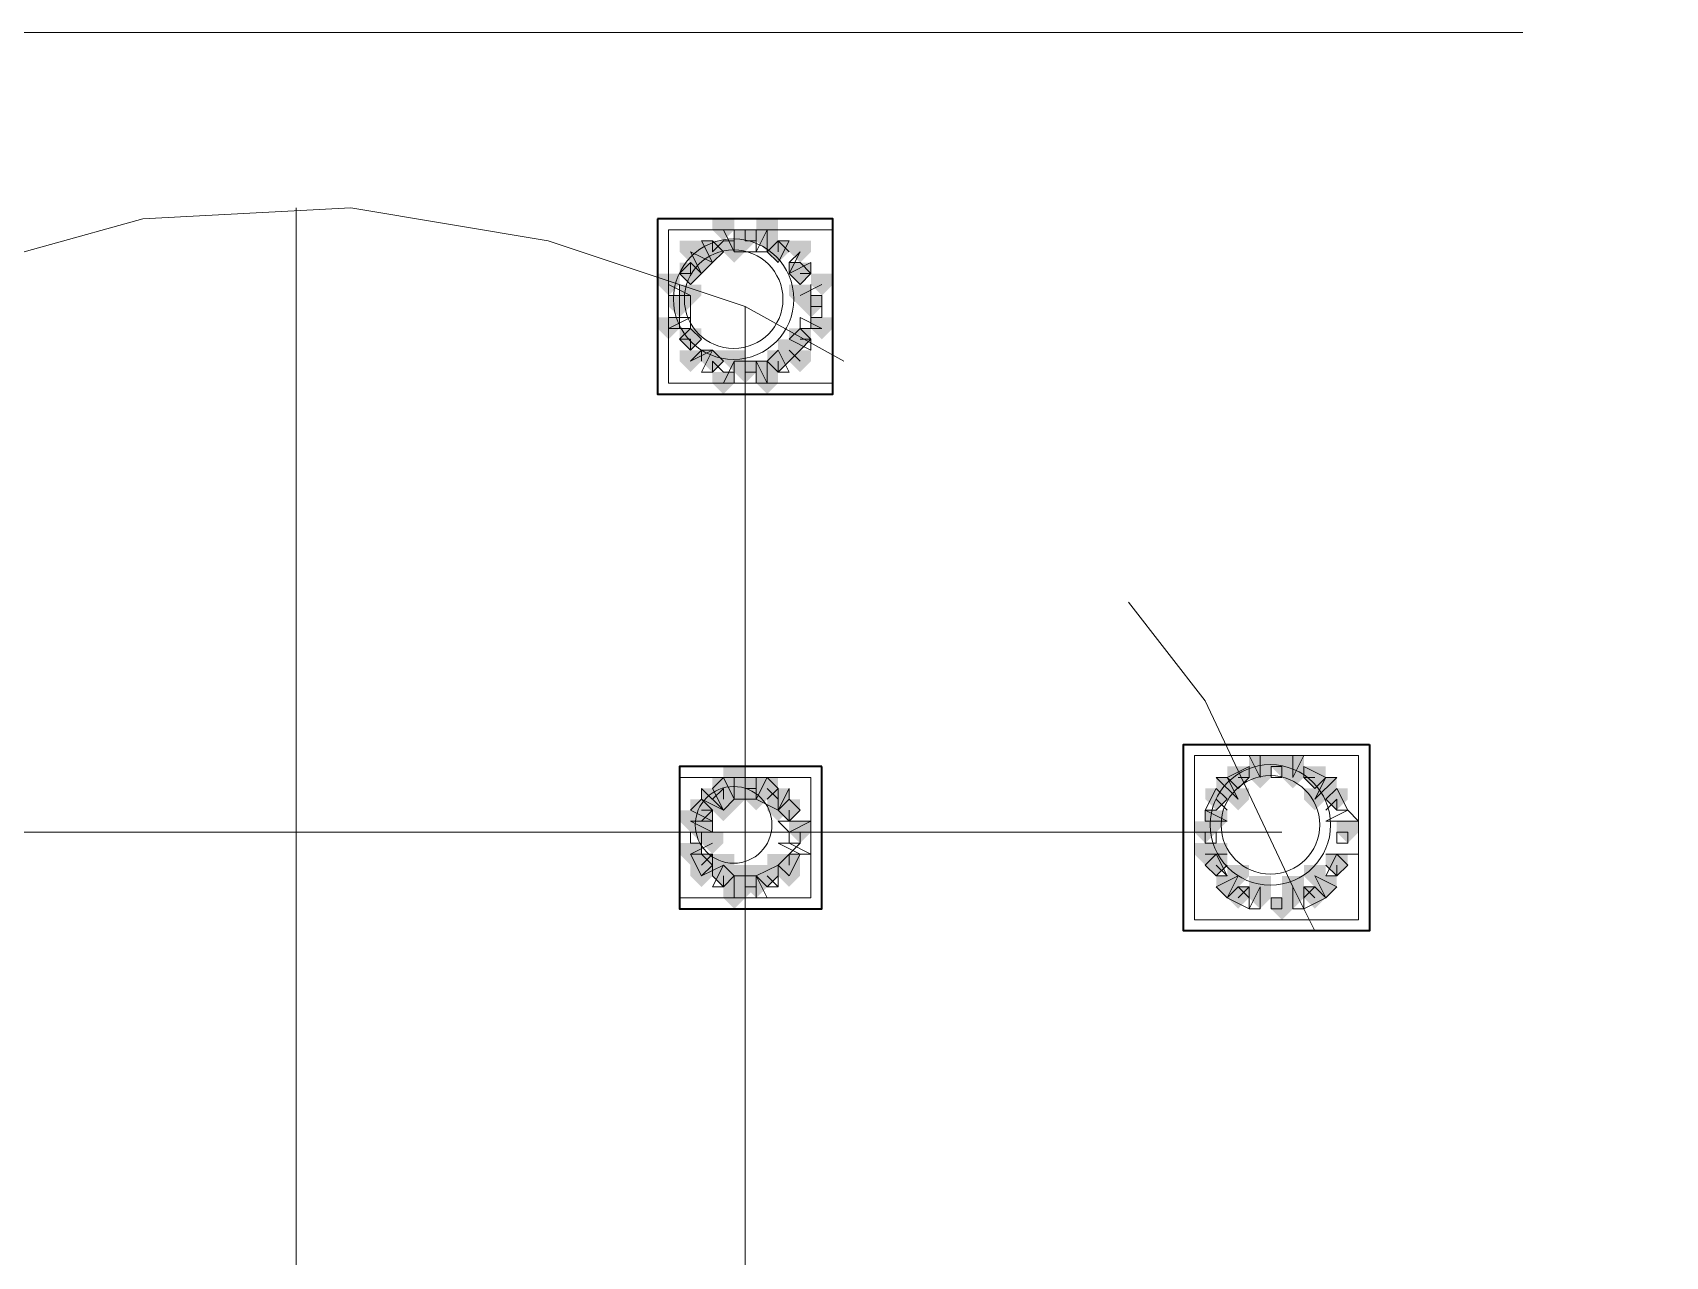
# Model space of a CAD drawing. Header units: millimetres. Extents: x 2315 to 4619, y 1334 to 1897.
# Drawn here: x 3778.55 to 3787.65, y 1554.85 to 1561.67 of the extents above; entities that cross this region are included whole.
import ezdxf

# ---------------------------------------------------------------- set-up
doc = ezdxf.new("R2010")
doc.units = ezdxf.units.MM
doc.linetypes.add('PDF_IMPORT', pattern=[1, 0.8, -0.2])
for name, color, linetype, true_color in [('PDF_10', 7, 'Continuous', 0x00b85c), ('PDF_AXIS', 7, 'Continuous', 0x00b85c), ('PDF_柱构件', 7, 'Continuous', 0x00b85c), ('PDF_转运站初步方案', 7, 'Continuous', 0x00b85c)]:
    doc.layers.add(name, color=color, linetype=linetype, true_color=true_color)
doc.layers.add('PDF_中心线层', color=1, linetype='Continuous')
doc.layers.add('PDF_粗实线层', color=7, linetype='Continuous')

msp = doc.modelspace()

# ---------------------------------------------------------------- hatches: boundary and pattern name
at = {"layer": 'PDF_10', "transparency": 33554559}
for points in [[(3782.5192, 1560.5703), (3782.4581, 1560.5703), (3782.4581, 1560.5093), (3782.5192, 1560.4482), (3782.5803, 1560.5093), (3782.5803, 1560.5703)], [(3782.5192, 1560.5703), (3782.4581, 1560.5703), (3782.4581, 1560.5093), (3782.5192, 1560.4482), (3782.5803, 1560.5093), (3782.5803, 1560.5703)], [(3782.3359, 1560.5093), (3782.2749, 1560.5093), (3782.2749, 1560.4482), (3782.3359, 1560.3871), (3782.397, 1560.4482), (3782.397, 1560.5093)], [(3782.3359, 1560.5093), (3782.2749, 1560.5093), (3782.2749, 1560.4482), (3782.3359, 1560.3871), (3782.397, 1560.4482), (3782.397, 1560.5093)], [(3782.7024, 1560.5093), (3782.6414, 1560.5093), (3782.6414, 1560.4482), (3782.7024, 1560.3871), (3782.7635, 1560.4482), (3782.7635, 1560.5093)], [(3782.7024, 1560.5093), (3782.6414, 1560.5093), (3782.6414, 1560.4482), (3782.7024, 1560.3871), (3782.7635, 1560.4482), (3782.7635, 1560.5093)], [(3782.2138, 1560.3871), (3782.1527, 1560.3871), (3782.1527, 1560.326), (3782.2138, 1560.2649), (3782.2749, 1560.326), (3782.2749, 1560.3871)], [(3782.2138, 1560.3871), (3782.1527, 1560.3871), (3782.1527, 1560.326), (3782.2138, 1560.2649), (3782.2749, 1560.326), (3782.2749, 1560.3871)], [(3782.8246, 1560.3871), (3782.7635, 1560.3871), (3782.7635, 1560.326), (3782.8246, 1560.2649), (3782.8857, 1560.326), (3782.8857, 1560.3871)], [(3782.8246, 1560.3871), (3782.7635, 1560.3871), (3782.7635, 1560.326), (3782.8246, 1560.2649), (3782.8857, 1560.326), (3782.8857, 1560.3871)], [(3782.1527, 1560.2039), (3782.0916, 1560.2039), (3782.0916, 1560.1428), (3782.1527, 1560.0817), (3782.2138, 1560.1428), (3782.2138, 1560.2039)], [(3782.1527, 1560.2039), (3782.0916, 1560.2039), (3782.0916, 1560.1428), (3782.1527, 1560.0817), (3782.2138, 1560.1428), (3782.2138, 1560.2039)], [(3782.1527, 1560.2039), (3782.0916, 1560.2039), (3782.0916, 1560.1428), (3782.1527, 1560.0817), (3782.2138, 1560.1428), (3782.2138, 1560.2039)], [(3782.8857, 1560.2039), (3782.8246, 1560.2039), (3782.8246, 1560.1428), (3782.8857, 1560.0817), (3782.9468, 1560.1428), (3782.9468, 1560.2039)], [(3782.8857, 1560.2039), (3782.8246, 1560.2039), (3782.8246, 1560.1428), (3782.8857, 1560.0817), (3782.9468, 1560.1428), (3782.9468, 1560.2039)], [(3782.2138, 1560.0206), (3782.1527, 1560.0206), (3782.1527, 1559.9595), (3782.2138, 1559.8985), (3782.2749, 1559.9595), (3782.2749, 1560.0206)], [(3782.2138, 1560.0206), (3782.1527, 1560.0206), (3782.1527, 1559.9595), (3782.2138, 1559.8985), (3782.2749, 1559.9595), (3782.2749, 1560.0206)], [(3782.8246, 1560.0206), (3782.7635, 1560.0206), (3782.7635, 1559.9595), (3782.8246, 1559.8985), (3782.8857, 1559.9595), (3782.8857, 1560.0206)], [(3782.8246, 1560.0206), (3782.7635, 1560.0206), (3782.7635, 1559.9595), (3782.8246, 1559.8985), (3782.8857, 1559.9595), (3782.8857, 1560.0206)], [(3782.3359, 1559.8985), (3782.2749, 1559.8985), (3782.2749, 1559.8374), (3782.3359, 1559.7763), (3782.397, 1559.8374), (3782.397, 1559.8985)], [(3782.3359, 1559.8985), (3782.2749, 1559.8985), (3782.2749, 1559.8374), (3782.3359, 1559.7763), (3782.397, 1559.8374), (3782.397, 1559.8985)], [(3782.5192, 1559.8374), (3782.4581, 1559.8374), (3782.4581, 1559.7763), (3782.5192, 1559.7152), (3782.5803, 1559.7763), (3782.5803, 1559.8374)], [(3782.5192, 1559.8374), (3782.4581, 1559.8374), (3782.4581, 1559.7763), (3782.5192, 1559.7152), (3782.5803, 1559.7763), (3782.5803, 1559.8374)], [(3782.7024, 1559.8985), (3782.6414, 1559.8985), (3782.6414, 1559.8374), (3782.7024, 1559.7763), (3782.7635, 1559.8374), (3782.7635, 1559.8985)], [(3782.7024, 1559.8985), (3782.6414, 1559.8985), (3782.6414, 1559.8374), (3782.7024, 1559.7763), (3782.7635, 1559.8374), (3782.7635, 1559.8985)], [(3785.5122, 1557.6385), (3785.4511, 1557.6385), (3785.4511, 1557.5774), (3785.5122, 1557.5163), (3785.5732, 1557.5774), (3785.5732, 1557.6385)], [(3785.5122, 1557.6385), (3785.4511, 1557.6385), (3785.4511, 1557.5774), (3785.5122, 1557.5163), (3785.5732, 1557.5774), (3785.5732, 1557.6385)], [(3785.2678, 1557.5774), (3785.2068, 1557.5774), (3785.2068, 1557.5163), (3785.2678, 1557.4552), (3785.3289, 1557.5163), (3785.3289, 1557.5774)], [(3785.2678, 1557.5774), (3785.2068, 1557.5774), (3785.2068, 1557.5163), (3785.2678, 1557.4552), (3785.3289, 1557.5163), (3785.3289, 1557.5774)], [(3785.6954, 1557.5774), (3785.6343, 1557.5774), (3785.6343, 1557.5163), (3785.6954, 1557.4552), (3785.7565, 1557.5163), (3785.7565, 1557.5774)], [(3785.6954, 1557.5774), (3785.6343, 1557.5774), (3785.6343, 1557.5163), (3785.6954, 1557.4552), (3785.7565, 1557.5163), (3785.7565, 1557.5774)], [(3782.397, 1557.5163), (3782.3359, 1557.5163), (3782.3359, 1557.4552), (3782.397, 1557.3941), (3782.4581, 1557.4552), (3782.4581, 1557.5163)], [(3782.397, 1557.5163), (3782.3359, 1557.5163), (3782.3359, 1557.4552), (3782.397, 1557.3941), (3782.4581, 1557.4552), (3782.4581, 1557.5163)], [(3782.5192, 1557.5163), (3782.4581, 1557.5163), (3782.4581, 1557.4552), (3782.5192, 1557.3941), (3782.5803, 1557.4552), (3782.5803, 1557.5163)], [(3782.5192, 1557.5163), (3782.4581, 1557.5163), (3782.4581, 1557.4552), (3782.5192, 1557.3941), (3782.5803, 1557.4552), (3782.5803, 1557.5163)], [(3782.6414, 1557.5163), (3782.5803, 1557.5163), (3782.5803, 1557.4552), (3782.6414, 1557.3941), (3782.7024, 1557.4552), (3782.7024, 1557.5163)], [(3782.6414, 1557.5163), (3782.5803, 1557.5163), (3782.5803, 1557.4552), (3782.6414, 1557.3941), (3782.7024, 1557.4552), (3782.7024, 1557.5163)], [(3785.1457, 1557.4552), (3785.0846, 1557.4552), (3785.0846, 1557.3941), (3785.1457, 1557.333), (3785.2068, 1557.3941), (3785.2068, 1557.4552)], [(3785.1457, 1557.4552), (3785.0846, 1557.4552), (3785.0846, 1557.3941), (3785.1457, 1557.333), (3785.2068, 1557.3941), (3785.2068, 1557.4552)], [(3785.8176, 1557.4552), (3785.7565, 1557.4552), (3785.7565, 1557.3941), (3785.8176, 1557.333), (3785.8787, 1557.3941), (3785.8787, 1557.4552)], [(3785.8176, 1557.4552), (3785.7565, 1557.4552), (3785.7565, 1557.3941), (3785.8176, 1557.333), (3785.8787, 1557.3941), (3785.8787, 1557.4552)], [(3782.2749, 1557.3941), (3782.2138, 1557.3941), (3782.2138, 1557.333), (3782.2749, 1557.272), (3782.3359, 1557.333), (3782.3359, 1557.3941)], [(3782.2749, 1557.3941), (3782.2138, 1557.3941), (3782.2138, 1557.333), (3782.2749, 1557.272), (3782.3359, 1557.333), (3782.3359, 1557.3941)], [(3782.7635, 1557.3941), (3782.7024, 1557.3941), (3782.7024, 1557.333), (3782.7635, 1557.272), (3782.8246, 1557.333), (3782.8246, 1557.3941)], [(3782.7635, 1557.3941), (3782.7024, 1557.3941), (3782.7024, 1557.333), (3782.7635, 1557.272), (3782.8246, 1557.333), (3782.8246, 1557.3941)], [(3782.7635, 1557.3941), (3782.7024, 1557.3941), (3782.7024, 1557.333), (3782.7635, 1557.272), (3782.8246, 1557.333), (3782.8246, 1557.3941)], [(3782.2749, 1557.272), (3782.2138, 1557.272), (3782.2138, 1557.2109), (3782.2749, 1557.1498), (3782.3359, 1557.2109), (3782.3359, 1557.272)], [(3782.2749, 1557.272), (3782.2138, 1557.272), (3782.2138, 1557.2109), (3782.2749, 1557.1498), (3782.3359, 1557.2109), (3782.3359, 1557.272)], [(3782.8246, 1557.272), (3782.7635, 1557.272), (3782.7635, 1557.2109), (3782.8246, 1557.1498), (3782.8857, 1557.2109), (3782.8857, 1557.272)], [(3782.8246, 1557.272), (3782.7635, 1557.272), (3782.7635, 1557.2109), (3782.8246, 1557.1498), (3782.8857, 1557.2109), (3782.8857, 1557.272)], [(3785.0846, 1557.272), (3785.0235, 1557.272), (3785.0235, 1557.2109), (3785.0846, 1557.1498), (3785.1457, 1557.2109), (3785.1457, 1557.272)], [(3785.0846, 1557.272), (3785.0235, 1557.272), (3785.0235, 1557.2109), (3785.0846, 1557.1498), (3785.1457, 1557.2109), (3785.1457, 1557.272)], [(3785.8787, 1557.272), (3785.8176, 1557.272), (3785.8176, 1557.2109), (3785.8787, 1557.1498), (3785.9397, 1557.2109), (3785.9397, 1557.272)], [(3785.8787, 1557.272), (3785.8176, 1557.272), (3785.8176, 1557.2109), (3785.8787, 1557.1498), (3785.9397, 1557.2109), (3785.9397, 1557.272)], [(3782.2749, 1557.0887), (3782.2138, 1557.0887), (3782.2138, 1557.0276), (3782.2749, 1556.9666), (3782.3359, 1557.0276), (3782.3359, 1557.0887)], [(3782.2749, 1557.0887), (3782.2138, 1557.0887), (3782.2138, 1557.0276), (3782.2749, 1556.9666), (3782.3359, 1557.0276), (3782.3359, 1557.0887)], [(3782.7635, 1557.0887), (3782.7024, 1557.0887), (3782.7024, 1557.0276), (3782.7635, 1556.9666), (3782.8246, 1557.0276), (3782.8246, 1557.0887)], [(3782.7635, 1557.0887), (3782.7024, 1557.0887), (3782.7024, 1557.0276), (3782.7635, 1556.9666), (3782.8246, 1557.0276), (3782.8246, 1557.0887)], [(3785.1457, 1557.0887), (3785.0846, 1557.0887), (3785.0846, 1557.0276), (3785.1457, 1556.9666), (3785.2068, 1557.0276), (3785.2068, 1557.0887)], [(3785.1457, 1557.0887), (3785.0846, 1557.0887), (3785.0846, 1557.0276), (3785.1457, 1556.9666), (3785.2068, 1557.0276), (3785.2068, 1557.0887)], [(3785.8176, 1557.0887), (3785.7565, 1557.0887), (3785.7565, 1557.0276), (3785.8176, 1556.9666), (3785.8787, 1557.0276), (3785.8787, 1557.0887)], [(3785.8176, 1557.0887), (3785.7565, 1557.0887), (3785.7565, 1557.0276), (3785.8176, 1556.9666), (3785.8787, 1557.0276), (3785.8787, 1557.0887)], [(3782.397, 1557.0276), (3782.3359, 1557.0276), (3782.3359, 1556.9666), (3782.397, 1556.9055), (3782.4581, 1556.9666), (3782.4581, 1557.0276)], [(3782.397, 1557.0276), (3782.3359, 1557.0276), (3782.3359, 1556.9666), (3782.397, 1556.9055), (3782.4581, 1556.9666), (3782.4581, 1557.0276)], [(3782.6414, 1557.0276), (3782.5803, 1557.0276), (3782.5803, 1556.9666), (3782.6414, 1556.9055), (3782.7024, 1556.9666), (3782.7024, 1557.0276)], [(3782.6414, 1557.0276), (3782.5803, 1557.0276), (3782.5803, 1556.9666), (3782.6414, 1556.9055), (3782.7024, 1556.9666), (3782.7024, 1557.0276)], [(3782.5192, 1556.9666), (3782.4581, 1556.9666), (3782.4581, 1556.9055), (3782.5192, 1556.8444), (3782.5803, 1556.9055), (3782.5803, 1556.9666)], [(3782.5192, 1556.9666), (3782.4581, 1556.9666), (3782.4581, 1556.9055), (3782.5192, 1556.8444), (3782.5803, 1556.9055), (3782.5803, 1556.9666)], [(3785.2678, 1556.9055), (3785.2068, 1556.9055), (3785.2068, 1556.8444), (3785.2678, 1556.7833), (3785.3289, 1556.8444), (3785.3289, 1556.9055)], [(3785.2678, 1556.9055), (3785.2068, 1556.9055), (3785.2068, 1556.8444), (3785.2678, 1556.7833), (3785.3289, 1556.8444), (3785.3289, 1556.9055)], [(3785.6954, 1556.9055), (3785.6343, 1556.9055), (3785.6343, 1556.8444), (3785.6954, 1556.7833), (3785.7565, 1556.8444), (3785.7565, 1556.9055)], [(3785.6954, 1556.9055), (3785.6343, 1556.9055), (3785.6343, 1556.8444), (3785.6954, 1556.7833), (3785.7565, 1556.8444), (3785.7565, 1556.9055)], [(3785.5122, 1556.8444), (3785.4511, 1556.8444), (3785.4511, 1556.7833), (3785.5122, 1556.7222), (3785.5732, 1556.7833), (3785.5732, 1556.8444)], [(3785.5122, 1556.8444), (3785.4511, 1556.8444), (3785.4511, 1556.7833), (3785.5122, 1556.7222), (3785.5732, 1556.7833), (3785.5732, 1556.8444)]]:
    msp.add_hatch(color=6, dxfattribs=at).paths.add_polyline_path(points)
at = {"layer": 'PDF_柱构件', "transparency": 33554559}
for points in [[(3782.397, 1560.6314), (3782.3359, 1560.6314), (3782.3359, 1560.5703), (3782.397, 1560.5093), (3782.4581, 1560.5703), (3782.4581, 1560.6314)], [(3782.6414, 1560.6314), (3782.5803, 1560.6314), (3782.5803, 1560.5703), (3782.6414, 1560.5093), (3782.7024, 1560.5703), (3782.7024, 1560.6314)], [(3782.6414, 1560.5703), (3782.5803, 1560.5703), (3782.5803, 1560.5093), (3782.6414, 1560.4482), (3782.7024, 1560.5093), (3782.7024, 1560.5703)], [(3782.2138, 1560.5093), (3782.1527, 1560.5093), (3782.1527, 1560.4482), (3782.2138, 1560.3871), (3782.2749, 1560.4482), (3782.2749, 1560.5093)], [(3782.2749, 1560.4482), (3782.2138, 1560.4482), (3782.2138, 1560.3871), (3782.2749, 1560.326), (3782.3359, 1560.3871), (3782.3359, 1560.4482)], [(3782.4581, 1560.5093), (3782.397, 1560.5093), (3782.397, 1560.4482), (3782.4581, 1560.3871), (3782.5192, 1560.4482), (3782.5192, 1560.5093)], [(3782.8246, 1560.5093), (3782.7635, 1560.5093), (3782.7635, 1560.4482), (3782.8246, 1560.3871), (3782.8857, 1560.4482), (3782.8857, 1560.5093)], [(3782.0916, 1560.326), (3782.0305, 1560.326), (3782.0305, 1560.2649), (3782.0916, 1560.2039), (3782.1527, 1560.2649), (3782.1527, 1560.326)], [(3782.2138, 1560.2649), (3782.1527, 1560.2649), (3782.1527, 1560.2039), (3782.2138, 1560.1428), (3782.2749, 1560.2039), (3782.2749, 1560.2649)], [(3782.8246, 1560.2649), (3782.7635, 1560.2649), (3782.7635, 1560.2039), (3782.8246, 1560.1428), (3782.8857, 1560.2039), (3782.8857, 1560.2649)], [(3782.9468, 1560.326), (3782.8857, 1560.326), (3782.8857, 1560.2649), (3782.9468, 1560.2039), (3783.0078, 1560.2649), (3783.0078, 1560.326)], [(3782.0916, 1560.0817), (3782.0305, 1560.0817), (3782.0305, 1560.0206), (3782.0916, 1559.9595), (3782.1527, 1560.0206), (3782.1527, 1560.0817)], [(3782.9468, 1560.0817), (3782.8857, 1560.0817), (3782.8857, 1560.0206), (3782.9468, 1559.9595), (3783.0078, 1560.0206), (3783.0078, 1560.0817)], [(3782.7635, 1559.9595), (3782.7024, 1559.9595), (3782.7024, 1559.8985), (3782.7635, 1559.8374), (3782.8246, 1559.8985), (3782.8246, 1559.9595)], [(3782.2138, 1559.8985), (3782.1527, 1559.8985), (3782.1527, 1559.8374), (3782.2138, 1559.7763), (3782.2749, 1559.8374), (3782.2749, 1559.8985)], [(3782.4581, 1559.8985), (3782.397, 1559.8985), (3782.397, 1559.8374), (3782.4581, 1559.7763), (3782.5192, 1559.8374), (3782.5192, 1559.8985)], [(3782.6414, 1559.8374), (3782.5803, 1559.8374), (3782.5803, 1559.7763), (3782.6414, 1559.7152), (3782.7024, 1559.7763), (3782.7024, 1559.8374)], [(3782.8246, 1559.8985), (3782.7635, 1559.8985), (3782.7635, 1559.8374), (3782.8246, 1559.7763), (3782.8857, 1559.8374), (3782.8857, 1559.8985)], [(3782.397, 1559.7763), (3782.3359, 1559.7763), (3782.3359, 1559.7152), (3782.397, 1559.6541), (3782.4581, 1559.7152), (3782.4581, 1559.7763)], [(3782.6414, 1559.7763), (3782.5803, 1559.7763), (3782.5803, 1559.7152), (3782.6414, 1559.6541), (3782.7024, 1559.7152), (3782.7024, 1559.7763)], [(3785.39, 1557.6385), (3785.3289, 1557.6385), (3785.3289, 1557.5774), (3785.39, 1557.5163), (3785.4511, 1557.5774), (3785.4511, 1557.6385)], [(3785.5732, 1557.6385), (3785.5122, 1557.6385), (3785.5122, 1557.5774), (3785.5732, 1557.5163), (3785.6343, 1557.5774), (3785.6343, 1557.6385)], [(3782.4581, 1557.5774), (3782.397, 1557.5774), (3782.397, 1557.5163), (3782.4581, 1557.4552), (3782.5192, 1557.5163), (3782.5192, 1557.5774)], [(3785.39, 1557.5774), (3785.3289, 1557.5774), (3785.3289, 1557.5163), (3785.39, 1557.4552), (3785.4511, 1557.5163), (3785.4511, 1557.5774)], [(3785.5732, 1557.5774), (3785.5122, 1557.5774), (3785.5122, 1557.5163), (3785.5732, 1557.4552), (3785.6343, 1557.5163), (3785.6343, 1557.5774)], [(3782.3359, 1557.4552), (3782.2749, 1557.4552), (3782.2749, 1557.3941), (3782.3359, 1557.333), (3782.397, 1557.3941), (3782.397, 1557.4552)], [(3782.4581, 1557.5163), (3782.397, 1557.5163), (3782.397, 1557.4552), (3782.4581, 1557.3941), (3782.5192, 1557.4552), (3782.5192, 1557.5163)], [(3782.4581, 1557.4552), (3782.397, 1557.4552), (3782.397, 1557.3941), (3782.4581, 1557.333), (3782.5192, 1557.3941), (3782.5192, 1557.4552)], [(3782.5803, 1557.5163), (3782.5192, 1557.5163), (3782.5192, 1557.4552), (3782.5803, 1557.3941), (3782.6414, 1557.4552), (3782.6414, 1557.5163)], [(3782.5803, 1557.4552), (3782.5192, 1557.4552), (3782.5192, 1557.3941), (3782.5803, 1557.333), (3782.6414, 1557.3941), (3782.6414, 1557.4552)], [(3782.7024, 1557.4552), (3782.6414, 1557.4552), (3782.6414, 1557.3941), (3782.7024, 1557.333), (3782.7635, 1557.3941), (3782.7635, 1557.4552)], [(3785.2068, 1557.5163), (3785.1457, 1557.5163), (3785.1457, 1557.4552), (3785.2068, 1557.3941), (3785.2678, 1557.4552), (3785.2678, 1557.5163)], [(3785.2678, 1557.4552), (3785.2068, 1557.4552), (3785.2068, 1557.3941), (3785.2678, 1557.333), (3785.3289, 1557.3941), (3785.3289, 1557.4552)], [(3785.6954, 1557.4552), (3785.6343, 1557.4552), (3785.6343, 1557.3941), (3785.6954, 1557.333), (3785.7565, 1557.3941), (3785.7565, 1557.4552)], [(3785.7565, 1557.5163), (3785.6954, 1557.5163), (3785.6954, 1557.4552), (3785.7565, 1557.3941), (3785.8176, 1557.4552), (3785.8176, 1557.5163)], [(3782.397, 1557.3941), (3782.3359, 1557.3941), (3782.3359, 1557.333), (3782.397, 1557.272), (3782.4581, 1557.333), (3782.4581, 1557.3941)], [(3782.7024, 1557.3941), (3782.6414, 1557.3941), (3782.6414, 1557.333), (3782.7024, 1557.272), (3782.7635, 1557.333), (3782.7635, 1557.3941)], [(3782.2138, 1557.333), (3782.1527, 1557.333), (3782.1527, 1557.272), (3782.2138, 1557.2109), (3782.2749, 1557.272), (3782.2749, 1557.333)], [(3782.2749, 1557.333), (3782.2138, 1557.333), (3782.2138, 1557.272), (3782.2749, 1557.2109), (3782.3359, 1557.272), (3782.3359, 1557.333)], [(3785.1457, 1557.333), (3785.0846, 1557.333), (3785.0846, 1557.272), (3785.1457, 1557.2109), (3785.2068, 1557.272), (3785.2068, 1557.333)], [(3782.3359, 1557.2109), (3782.2749, 1557.2109), (3782.2749, 1557.1498), (3782.3359, 1557.0887), (3782.397, 1557.1498), (3782.397, 1557.2109)], [(3782.2138, 1557.1498), (3782.1527, 1557.1498), (3782.1527, 1557.0887), (3782.2138, 1557.0276), (3782.2749, 1557.0887), (3782.2749, 1557.1498)], [(3782.397, 1557.0887), (3782.3359, 1557.0887), (3782.3359, 1557.0276), (3782.397, 1556.9666), (3782.4581, 1557.0276), (3782.4581, 1557.0887)], [(3782.7024, 1557.0887), (3782.6414, 1557.0887), (3782.6414, 1557.0276), (3782.7024, 1556.9666), (3782.7635, 1557.0276), (3782.7635, 1557.0887)], [(3785.0846, 1557.1498), (3785.0235, 1557.1498), (3785.0235, 1557.0887), (3785.0846, 1557.0276), (3785.1457, 1557.0887), (3785.1457, 1557.1498)], [(3785.1457, 1557.1498), (3785.0846, 1557.1498), (3785.0846, 1557.0887), (3785.1457, 1557.0276), (3785.2068, 1557.0887), (3785.2068, 1557.1498)], [(3782.2749, 1557.0276), (3782.2138, 1557.0276), (3782.2138, 1556.9666), (3782.2749, 1556.9055), (3782.3359, 1556.9666), (3782.3359, 1557.0276)], [(3782.4581, 1557.0276), (3782.397, 1557.0276), (3782.397, 1556.9666), (3782.4581, 1556.9055), (3782.5192, 1556.9666), (3782.5192, 1557.0276)], [(3782.5803, 1557.0276), (3782.5192, 1557.0276), (3782.5192, 1556.9666), (3782.5803, 1556.9055), (3782.6414, 1556.9666), (3782.6414, 1557.0276)], [(3782.7635, 1557.0276), (3782.7024, 1557.0276), (3782.7024, 1556.9666), (3782.7635, 1556.9055), (3782.8246, 1556.9666), (3782.8246, 1557.0276)], [(3785.2678, 1557.0276), (3785.2068, 1557.0276), (3785.2068, 1556.9666), (3785.2678, 1556.9055), (3785.3289, 1556.9666), (3785.3289, 1557.0276)], [(3785.6954, 1557.0276), (3785.6343, 1557.0276), (3785.6343, 1556.9666), (3785.6954, 1556.9055), (3785.7565, 1556.9666), (3785.7565, 1557.0276)], [(3782.4581, 1556.9666), (3782.397, 1556.9666), (3782.397, 1556.9055), (3782.4581, 1556.8444), (3782.5192, 1556.9055), (3782.5192, 1556.9666)], [(3782.4581, 1556.9055), (3782.397, 1556.9055), (3782.397, 1556.8444), (3782.4581, 1556.7833), (3782.5192, 1556.8444), (3782.5192, 1556.9055)], [(3782.5803, 1556.9666), (3782.5192, 1556.9666), (3782.5192, 1556.9055), (3782.5803, 1556.8444), (3782.6414, 1556.9055), (3782.6414, 1556.9666)], [(3785.2068, 1556.9666), (3785.1457, 1556.9666), (3785.1457, 1556.9055), (3785.2068, 1556.8444), (3785.2678, 1556.9055), (3785.2678, 1556.9666)], [(3785.39, 1556.9666), (3785.3289, 1556.9666), (3785.3289, 1556.9055), (3785.39, 1556.8444), (3785.4511, 1556.9055), (3785.4511, 1556.9666)], [(3785.39, 1556.9055), (3785.3289, 1556.9055), (3785.3289, 1556.8444), (3785.39, 1556.7833), (3785.4511, 1556.8444), (3785.4511, 1556.9055)], [(3785.5732, 1556.9666), (3785.5122, 1556.9666), (3785.5122, 1556.9055), (3785.5732, 1556.8444), (3785.6343, 1556.9055), (3785.6343, 1556.9666)], [(3785.5732, 1556.9055), (3785.5122, 1556.9055), (3785.5122, 1556.8444), (3785.5732, 1556.7833), (3785.6343, 1556.8444), (3785.6343, 1556.9055)], [(3785.7565, 1556.9666), (3785.6954, 1556.9666), (3785.6954, 1556.9055), (3785.7565, 1556.8444), (3785.8176, 1556.9055), (3785.8176, 1556.9666)]]:
    msp.add_hatch(color=6, dxfattribs=at).paths.add_polyline_path(points)
at = {"layer": 'PDF_转运站初步方案', "transparency": 33554559}
for points in [[(3782.5192, 1560.5703), (3782.4581, 1560.5703), (3782.4581, 1560.5093), (3782.5192, 1560.4482), (3782.5803, 1560.5093), (3782.5803, 1560.5703)], [(3782.5192, 1560.5703), (3782.4581, 1560.5703), (3782.4581, 1560.5093), (3782.5192, 1560.4482), (3782.5803, 1560.5093), (3782.5803, 1560.5703)], [(3782.3359, 1560.5093), (3782.2749, 1560.5093), (3782.2749, 1560.4482), (3782.3359, 1560.3871), (3782.397, 1560.4482), (3782.397, 1560.5093)], [(3782.3359, 1560.5093), (3782.2749, 1560.5093), (3782.2749, 1560.4482), (3782.3359, 1560.3871), (3782.397, 1560.4482), (3782.397, 1560.5093)], [(3782.7024, 1560.5093), (3782.6414, 1560.5093), (3782.6414, 1560.4482), (3782.7024, 1560.3871), (3782.7635, 1560.4482), (3782.7635, 1560.5093)], [(3782.7024, 1560.5093), (3782.6414, 1560.5093), (3782.6414, 1560.4482), (3782.7024, 1560.3871), (3782.7635, 1560.4482), (3782.7635, 1560.5093)], [(3782.2138, 1560.3871), (3782.1527, 1560.3871), (3782.1527, 1560.326), (3782.2138, 1560.2649), (3782.2749, 1560.326), (3782.2749, 1560.3871)], [(3782.2138, 1560.3871), (3782.1527, 1560.3871), (3782.1527, 1560.326), (3782.2138, 1560.2649), (3782.2749, 1560.326), (3782.2749, 1560.3871)], [(3782.8246, 1560.3871), (3782.7635, 1560.3871), (3782.7635, 1560.326), (3782.8246, 1560.2649), (3782.8857, 1560.326), (3782.8857, 1560.3871)], [(3782.8246, 1560.3871), (3782.7635, 1560.3871), (3782.7635, 1560.326), (3782.8246, 1560.2649), (3782.8857, 1560.326), (3782.8857, 1560.3871)], [(3782.1527, 1560.2039), (3782.0916, 1560.2039), (3782.0916, 1560.1428), (3782.1527, 1560.0817), (3782.2138, 1560.1428), (3782.2138, 1560.2039)], [(3782.1527, 1560.2039), (3782.0916, 1560.2039), (3782.0916, 1560.1428), (3782.1527, 1560.0817), (3782.2138, 1560.1428), (3782.2138, 1560.2039)], [(3782.8857, 1560.2039), (3782.8246, 1560.2039), (3782.8246, 1560.1428), (3782.8857, 1560.0817), (3782.9468, 1560.1428), (3782.9468, 1560.2039)], [(3782.8857, 1560.2039), (3782.8246, 1560.2039), (3782.8246, 1560.1428), (3782.8857, 1560.0817), (3782.9468, 1560.1428), (3782.9468, 1560.2039)], [(3782.2138, 1560.0206), (3782.1527, 1560.0206), (3782.1527, 1559.9595), (3782.2138, 1559.8985), (3782.2749, 1559.9595), (3782.2749, 1560.0206)], [(3782.2138, 1560.0206), (3782.1527, 1560.0206), (3782.1527, 1559.9595), (3782.2138, 1559.8985), (3782.2749, 1559.9595), (3782.2749, 1560.0206)], [(3782.8246, 1560.0206), (3782.7635, 1560.0206), (3782.7635, 1559.9595), (3782.8246, 1559.8985), (3782.8857, 1559.9595), (3782.8857, 1560.0206)], [(3782.8246, 1560.0206), (3782.7635, 1560.0206), (3782.7635, 1559.9595), (3782.8246, 1559.8985), (3782.8857, 1559.9595), (3782.8857, 1560.0206)], [(3782.3359, 1559.8985), (3782.2749, 1559.8985), (3782.2749, 1559.8374), (3782.3359, 1559.7763), (3782.397, 1559.8374), (3782.397, 1559.8985)], [(3782.3359, 1559.8985), (3782.2749, 1559.8985), (3782.2749, 1559.8374), (3782.3359, 1559.7763), (3782.397, 1559.8374), (3782.397, 1559.8985)], [(3782.5192, 1559.8374), (3782.4581, 1559.8374), (3782.4581, 1559.7763), (3782.5192, 1559.7152), (3782.5803, 1559.7763), (3782.5803, 1559.8374)], [(3782.5192, 1559.8374), (3782.4581, 1559.8374), (3782.4581, 1559.7763), (3782.5192, 1559.7152), (3782.5803, 1559.7763), (3782.5803, 1559.8374)], [(3782.7024, 1559.8985), (3782.6414, 1559.8985), (3782.6414, 1559.8374), (3782.7024, 1559.7763), (3782.7635, 1559.8374), (3782.7635, 1559.8985)], [(3782.7024, 1559.8985), (3782.6414, 1559.8985), (3782.6414, 1559.8374), (3782.7024, 1559.7763), (3782.7635, 1559.8374), (3782.7635, 1559.8985)], [(3785.5122, 1557.6385), (3785.4511, 1557.6385), (3785.4511, 1557.5774), (3785.5122, 1557.5163), (3785.5732, 1557.5774), (3785.5732, 1557.6385)], [(3785.5122, 1557.6385), (3785.4511, 1557.6385), (3785.4511, 1557.5774), (3785.5122, 1557.5163), (3785.5732, 1557.5774), (3785.5732, 1557.6385)], [(3785.2678, 1557.5774), (3785.2068, 1557.5774), (3785.2068, 1557.5163), (3785.2678, 1557.4552), (3785.3289, 1557.5163), (3785.3289, 1557.5774)], [(3785.2678, 1557.5774), (3785.2068, 1557.5774), (3785.2068, 1557.5163), (3785.2678, 1557.4552), (3785.3289, 1557.5163), (3785.3289, 1557.5774)], [(3785.6954, 1557.5774), (3785.6343, 1557.5774), (3785.6343, 1557.5163), (3785.6954, 1557.4552), (3785.7565, 1557.5163), (3785.7565, 1557.5774)], [(3785.6954, 1557.5774), (3785.6343, 1557.5774), (3785.6343, 1557.5163), (3785.6954, 1557.4552), (3785.7565, 1557.5163), (3785.7565, 1557.5774)], [(3782.397, 1557.5163), (3782.3359, 1557.5163), (3782.3359, 1557.4552), (3782.397, 1557.3941), (3782.4581, 1557.4552), (3782.4581, 1557.5163)], [(3782.397, 1557.5163), (3782.3359, 1557.5163), (3782.3359, 1557.4552), (3782.397, 1557.3941), (3782.4581, 1557.4552), (3782.4581, 1557.5163)], [(3782.5192, 1557.5163), (3782.4581, 1557.5163), (3782.4581, 1557.4552), (3782.5192, 1557.3941), (3782.5803, 1557.4552), (3782.5803, 1557.5163)], [(3782.5192, 1557.5163), (3782.4581, 1557.5163), (3782.4581, 1557.4552), (3782.5192, 1557.3941), (3782.5803, 1557.4552), (3782.5803, 1557.5163)], [(3782.6414, 1557.5163), (3782.5803, 1557.5163), (3782.5803, 1557.4552), (3782.6414, 1557.3941), (3782.7024, 1557.4552), (3782.7024, 1557.5163)], [(3782.6414, 1557.5163), (3782.5803, 1557.5163), (3782.5803, 1557.4552), (3782.6414, 1557.3941), (3782.7024, 1557.4552), (3782.7024, 1557.5163)], [(3785.1457, 1557.4552), (3785.0846, 1557.4552), (3785.0846, 1557.3941), (3785.1457, 1557.333), (3785.2068, 1557.3941), (3785.2068, 1557.4552)], [(3785.1457, 1557.4552), (3785.0846, 1557.4552), (3785.0846, 1557.3941), (3785.1457, 1557.333), (3785.2068, 1557.3941), (3785.2068, 1557.4552)], [(3785.8176, 1557.4552), (3785.7565, 1557.4552), (3785.7565, 1557.3941), (3785.8176, 1557.333), (3785.8787, 1557.3941), (3785.8787, 1557.4552)], [(3785.8176, 1557.4552), (3785.7565, 1557.4552), (3785.7565, 1557.3941), (3785.8176, 1557.333), (3785.8787, 1557.3941), (3785.8787, 1557.4552)], [(3782.2749, 1557.3941), (3782.2138, 1557.3941), (3782.2138, 1557.333), (3782.2749, 1557.272), (3782.3359, 1557.333), (3782.3359, 1557.3941)], [(3782.2749, 1557.3941), (3782.2138, 1557.3941), (3782.2138, 1557.333), (3782.2749, 1557.272), (3782.3359, 1557.333), (3782.3359, 1557.3941)], [(3782.7635, 1557.3941), (3782.7024, 1557.3941), (3782.7024, 1557.333), (3782.7635, 1557.272), (3782.8246, 1557.333), (3782.8246, 1557.3941)], [(3782.7635, 1557.3941), (3782.7024, 1557.3941), (3782.7024, 1557.333), (3782.7635, 1557.272), (3782.8246, 1557.333), (3782.8246, 1557.3941)], [(3782.2749, 1557.272), (3782.2138, 1557.272), (3782.2138, 1557.2109), (3782.2749, 1557.1498), (3782.3359, 1557.2109), (3782.3359, 1557.272)], [(3782.2749, 1557.272), (3782.2138, 1557.272), (3782.2138, 1557.2109), (3782.2749, 1557.1498), (3782.3359, 1557.2109), (3782.3359, 1557.272)], [(3782.8246, 1557.272), (3782.7635, 1557.272), (3782.7635, 1557.2109), (3782.8246, 1557.1498), (3782.8857, 1557.2109), (3782.8857, 1557.272)], [(3782.8246, 1557.272), (3782.7635, 1557.272), (3782.7635, 1557.2109), (3782.8246, 1557.1498), (3782.8857, 1557.2109), (3782.8857, 1557.272)], [(3785.0846, 1557.272), (3785.0235, 1557.272), (3785.0235, 1557.2109), (3785.0846, 1557.1498), (3785.1457, 1557.2109), (3785.1457, 1557.272)], [(3785.0846, 1557.272), (3785.0235, 1557.272), (3785.0235, 1557.2109), (3785.0846, 1557.1498), (3785.1457, 1557.2109), (3785.1457, 1557.272)], [(3785.8787, 1557.272), (3785.8176, 1557.272), (3785.8176, 1557.2109), (3785.8787, 1557.1498), (3785.9397, 1557.2109), (3785.9397, 1557.272)], [(3785.8787, 1557.272), (3785.8176, 1557.272), (3785.8176, 1557.2109), (3785.8787, 1557.1498), (3785.9397, 1557.2109), (3785.9397, 1557.272)], [(3782.2749, 1557.0887), (3782.2138, 1557.0887), (3782.2138, 1557.0276), (3782.2749, 1556.9666), (3782.3359, 1557.0276), (3782.3359, 1557.0887)], [(3782.2749, 1557.0887), (3782.2138, 1557.0887), (3782.2138, 1557.0276), (3782.2749, 1556.9666), (3782.3359, 1557.0276), (3782.3359, 1557.0887)], [(3782.7635, 1557.0887), (3782.7024, 1557.0887), (3782.7024, 1557.0276), (3782.7635, 1556.9666), (3782.8246, 1557.0276), (3782.8246, 1557.0887)], [(3782.7635, 1557.0887), (3782.7024, 1557.0887), (3782.7024, 1557.0276), (3782.7635, 1556.9666), (3782.8246, 1557.0276), (3782.8246, 1557.0887)], [(3785.1457, 1557.0887), (3785.0846, 1557.0887), (3785.0846, 1557.0276), (3785.1457, 1556.9666), (3785.2068, 1557.0276), (3785.2068, 1557.0887)], [(3785.1457, 1557.0887), (3785.0846, 1557.0887), (3785.0846, 1557.0276), (3785.1457, 1556.9666), (3785.2068, 1557.0276), (3785.2068, 1557.0887)], [(3785.8176, 1557.0887), (3785.7565, 1557.0887), (3785.7565, 1557.0276), (3785.8176, 1556.9666), (3785.8787, 1557.0276), (3785.8787, 1557.0887)], [(3785.8176, 1557.0887), (3785.7565, 1557.0887), (3785.7565, 1557.0276), (3785.8176, 1556.9666), (3785.8787, 1557.0276), (3785.8787, 1557.0887)], [(3782.397, 1557.0276), (3782.3359, 1557.0276), (3782.3359, 1556.9666), (3782.397, 1556.9055), (3782.4581, 1556.9666), (3782.4581, 1557.0276)], [(3782.397, 1557.0276), (3782.3359, 1557.0276), (3782.3359, 1556.9666), (3782.397, 1556.9055), (3782.4581, 1556.9666), (3782.4581, 1557.0276)], [(3782.6414, 1557.0276), (3782.5803, 1557.0276), (3782.5803, 1556.9666), (3782.6414, 1556.9055), (3782.7024, 1556.9666), (3782.7024, 1557.0276)], [(3782.6414, 1557.0276), (3782.5803, 1557.0276), (3782.5803, 1556.9666), (3782.6414, 1556.9055), (3782.7024, 1556.9666), (3782.7024, 1557.0276)], [(3782.5192, 1556.9666), (3782.4581, 1556.9666), (3782.4581, 1556.9055), (3782.5192, 1556.8444), (3782.5803, 1556.9055), (3782.5803, 1556.9666)], [(3782.5192, 1556.9666), (3782.4581, 1556.9666), (3782.4581, 1556.9055), (3782.5192, 1556.8444), (3782.5803, 1556.9055), (3782.5803, 1556.9666)], [(3785.2678, 1556.9055), (3785.2068, 1556.9055), (3785.2068, 1556.8444), (3785.2678, 1556.7833), (3785.3289, 1556.8444), (3785.3289, 1556.9055)], [(3785.2678, 1556.9055), (3785.2068, 1556.9055), (3785.2068, 1556.8444), (3785.2678, 1556.7833), (3785.3289, 1556.8444), (3785.3289, 1556.9055)], [(3785.6954, 1556.9055), (3785.6343, 1556.9055), (3785.6343, 1556.8444), (3785.6954, 1556.7833), (3785.7565, 1556.8444), (3785.7565, 1556.9055)], [(3785.6954, 1556.9055), (3785.6343, 1556.9055), (3785.6343, 1556.8444), (3785.6954, 1556.7833), (3785.7565, 1556.8444), (3785.7565, 1556.9055)], [(3785.5122, 1556.8444), (3785.4511, 1556.8444), (3785.4511, 1556.7833), (3785.5122, 1556.7222), (3785.5732, 1556.7833), (3785.5732, 1556.8444)], [(3785.5122, 1556.8444), (3785.4511, 1556.8444), (3785.4511, 1556.7833), (3785.5122, 1556.7222), (3785.5732, 1556.7833), (3785.5732, 1556.8444)]]:
    msp.add_hatch(color=6, dxfattribs=at).paths.add_polyline_path(points)

# ---------------------------------------------------------------- linework, layer by layer
at = {"layer": 'PDF_10', "color": 6, "lineweight": 18}
for points in [[(3782.5192, 1560.5703), (3782.5192, 1560.5093), (3782.5803, 1560.5093)], [(3782.3359, 1560.5093), (3782.3359, 1560.4482), (3782.397, 1560.5093)], [(3782.7024, 1560.4482), (3782.7024, 1560.5093), (3782.7635, 1560.4482)], [(3782.1527, 1560.326), (3782.2138, 1560.326), (3782.2138, 1560.3871)], [(3782.8246, 1560.3871), (3782.8857, 1560.326), (3782.8246, 1560.326)], [(3782.1527, 1560.0817), (3782.1527, 1560.2039)], [(3782.8857, 1560.2039), (3782.8857, 1560.0817)], [(3782.8857, 1560.1428), (3782.9468, 1560.1428)], [(3782.2138, 1559.8985), (3782.2138, 1559.9595), (3782.1527, 1559.9595)], [(3782.8246, 1559.9595), (3782.8857, 1559.9595), (3782.8246, 1559.8985)], [(3782.397, 1559.7763), (3782.3359, 1559.8374), (3782.3359, 1559.7763)], [(3782.7635, 1559.8374), (3782.7024, 1559.7763), (3782.7024, 1559.8374)], [(3782.5803, 1559.7763), (3782.5192, 1559.7763), (3782.5192, 1559.7152)], [(3785.5122, 1557.5163), (3785.5122, 1557.5774), (3785.4511, 1557.5774)], [(3782.397, 1557.3941), (3782.397, 1557.4552), (3782.3359, 1557.3941)], [(3782.5803, 1557.4552), (3782.5192, 1557.4552), (3782.5192, 1557.5163)], [(3782.7024, 1557.3941), (3782.6414, 1557.4552)], [(3782.6414, 1557.3941), (3782.7024, 1557.4552)], [(3785.2678, 1557.5163), (3785.3289, 1557.5163), (3785.2678, 1557.5163)], [(3785.6954, 1557.5163), (3785.6343, 1557.5163), (3785.6954, 1557.5163)], [(3785.2068, 1557.3941), (3785.1457, 1557.333)], [(3785.2068, 1557.333), (3785.1457, 1557.3941)], [(3785.8176, 1557.333), (3785.8176, 1557.3941), (3785.7565, 1557.333)], [(3782.2749, 1557.333), (3782.3359, 1557.333), (3782.2749, 1557.272)], [(3782.7635, 1557.272), (3782.7635, 1557.333)], [(3782.2138, 1557.2109), (3782.2749, 1557.2109), (3782.2749, 1557.1498)], [(3782.8246, 1557.1498), (3782.8246, 1557.2109), (3782.7635, 1557.2109)], [(3785.1457, 1557.2109), (3785.0846, 1557.2109), (3785.0846, 1557.1498)], [(3785.8787, 1557.1498), (3785.8787, 1557.2109), (3785.8176, 1557.2109)], [(3782.2749, 1557.0887), (3782.3359, 1557.0276)], [(3782.3359, 1557.0887), (3782.2749, 1557.0276)], [(3782.7635, 1557.0276), (3782.7635, 1557.0887), (3782.7635, 1557.0276)], [(3785.1457, 1557.0276), (3785.2068, 1556.9666)], [(3785.2068, 1557.0276), (3785.1457, 1556.9666)], [(3785.7565, 1557.0276), (3785.8176, 1556.9666), (3785.8176, 1557.0276)], [(3782.3359, 1556.9666), (3782.397, 1556.9055), (3782.397, 1556.9666)], [(3782.5192, 1556.9666), (3782.5192, 1556.9055), (3782.5803, 1556.9055)], [(3782.6414, 1556.9055), (3782.7024, 1556.9666)], [(3782.6414, 1556.9666), (3782.7024, 1556.9055)], [(3785.2678, 1556.9055), (3785.3289, 1556.8444)], [(3785.3289, 1556.9055), (3785.2678, 1556.8444)], [(3785.6343, 1556.8444), (3785.6954, 1556.9055)], [(3785.6343, 1556.9055), (3785.6954, 1556.8444)], [(3785.4511, 1556.7833), (3785.5122, 1556.7833), (3785.5122, 1556.8444)]]:
    msp.add_lwpolyline(points, dxfattribs=at)
at = {"layer": 'PDF_AXIS', "color": 6, "lineweight": 18}
for points in [[(3782.0916, 1560.5703), (3782.0916, 1559.7152), (3783.0078, 1559.7152), (3783.0078, 1560.5703)], [(3785.9397, 1557.6385), (3785.9397, 1556.7222), (3785.0235, 1556.7222), (3785.0235, 1557.6385)], [(3782.8857, 1557.5163), (3782.8857, 1556.8444), (3782.1527, 1556.8444), (3782.1527, 1557.5163)]]:
    msp.add_lwpolyline(points, close=True, dxfattribs=at)
at = {"layer": 'PDF_中心线层', "color": 5, "linetype": 'PDF_IMPORT', "lineweight": 18, "ltscale": 14.048656}
msp.add_lwpolyline([(3773.0516, 1534.672), (3843.0506, 1534.672), (3843.0506, 1561.6698), (3773.0516, 1561.6698), (3773.0516, 1534.672)], dxfattribs=at)
at = {"layer": 'PDF_中心线层', "color": 6, "lineweight": 18}
for points in [[(3774.0289, 1554.7066), (3774.0289, 1555.2563), (3774.2732, 1556.3557), (3774.7008, 1557.4552), (3775.3116, 1558.3714), (3776.1057, 1559.2266), (3777.0219, 1559.8985), (3778.0603, 1560.326), (3779.1597, 1560.6314), (3780.3203, 1560.6925), (3781.4197, 1560.5093), (3782.5192, 1560.1428), (3783.0689, 1559.8374)], [(3782.5192, 1549.2093), (3782.5192, 1560.1428)], [(3784.657, 1558.4936), (3785.0846, 1557.9439), (3785.5732, 1556.9055), (3785.6954, 1556.6612)], [(3774.5786, 1557.2109), (3785.5122, 1557.2109)]]:
    msp.add_lwpolyline(points, dxfattribs=at)
msp.add_lwpolyline([(3780.0149, 1560.6925), (3780.0149, 1548.6595)], close=True, dxfattribs=at)
at = {"layer": 'PDF_柱构件', "color": 6, "lineweight": 18}
for points in [[(3782.397, 1560.5703), (3782.4581, 1560.4482)], [(3782.4581, 1560.4482), (3782.5803, 1560.4482), (3782.5803, 1560.5703), (3782.4581, 1560.5703)], [(3782.6414, 1560.5703), (3782.5803, 1560.4482), (3782.6414, 1560.4482)], [(3782.2138, 1560.4482), (3782.2749, 1560.326), (3782.3359, 1560.3871)], [(3782.3359, 1560.3871), (3782.397, 1560.4482), (3782.3359, 1560.5093), (3782.2749, 1560.5093)], [(3782.6414, 1560.4482), (3782.7024, 1560.3871), (3782.7635, 1560.5093), (3782.7024, 1560.5093)], [(3782.8246, 1560.4482), (3782.7635, 1560.3871), (3782.7635, 1560.326)], [(3782.2138, 1560.2649), (3782.2749, 1560.326), (3782.2138, 1560.3871), (3782.1527, 1560.326)], [(3782.7635, 1560.326), (3782.8246, 1560.2649), (3782.8857, 1560.326), (3782.8857, 1560.3871)], [(3782.0916, 1560.2649), (3782.2138, 1560.2039)], [(3782.9468, 1560.2649), (3782.8246, 1560.2039)], [(3782.2138, 1560.0817), (3782.2138, 1560.2039), (3782.0916, 1560.2039), (3782.0916, 1560.0817)], [(3782.8857, 1560.2039), (3782.8857, 1560.0817), (3782.9468, 1560.0817), (3782.9468, 1560.2039)], [(3782.0916, 1560.0206), (3782.2138, 1560.0206), (3782.2138, 1560.0817)], [(3782.2749, 1559.9595), (3782.2138, 1560.0206), (3782.1527, 1559.9595), (3782.2138, 1559.8985)], [(3782.8246, 1560.0206), (3782.7635, 1559.9595), (3782.8857, 1559.8985), (3782.8857, 1559.9595)], [(3782.9468, 1560.0206), (3782.8246, 1560.0817), (3782.8246, 1560.0206)], [(3782.2138, 1559.8374), (3782.3359, 1559.8985), (3782.2749, 1559.8985)], [(3782.397, 1559.8374), (3782.3359, 1559.8985), (3782.2749, 1559.7763), (3782.3359, 1559.7763)], [(3782.397, 1559.7152), (3782.4581, 1559.8374)], [(3782.5803, 1559.8374), (3782.4581, 1559.8374), (3782.4581, 1559.7152), (3782.5803, 1559.7152)], [(3782.6414, 1559.7152), (3782.6414, 1559.8374), (3782.5803, 1559.8374)], [(3782.7024, 1559.8985), (3782.6414, 1559.8374), (3782.7024, 1559.7763), (3782.7635, 1559.7763)], [(3782.8246, 1559.8374), (3782.7635, 1559.8985)], [(3785.39, 1557.6385), (3785.39, 1557.5163), (3785.3289, 1557.6385)], [(3785.6343, 1557.6385), (3785.5732, 1557.5163), (3785.5732, 1557.6385)], [(3785.3289, 1557.5163), (3785.2678, 1557.4552), (3785.2068, 1557.5163), (3785.3289, 1557.5774)], [(3785.5122, 1557.5163), (3785.4511, 1557.5163), (3785.4511, 1557.5774), (3785.5122, 1557.5774)], [(3785.6954, 1557.4552), (3785.6343, 1557.5163), (3785.6343, 1557.5774), (3785.7565, 1557.5163)], [(3782.2749, 1557.4552), (3782.397, 1557.333), (3782.2749, 1557.3941)], [(3782.4581, 1557.3941), (3782.397, 1557.333), (3782.3359, 1557.4552), (3782.397, 1557.5163)], [(3782.4581, 1557.5163), (3782.4581, 1557.3941)], [(3782.5803, 1557.3941), (3782.4581, 1557.3941), (3782.4581, 1557.5163), (3782.5803, 1557.5163)], [(3782.6414, 1557.5163), (3782.5803, 1557.3941), (3782.5803, 1557.5163)], [(3782.7024, 1557.333), (3782.5803, 1557.3941), (3782.6414, 1557.5163), (3782.7024, 1557.4552)], [(3782.7635, 1557.3941), (3782.7024, 1557.333), (3782.7635, 1557.4552)], [(3785.2068, 1557.3941), (3785.1457, 1557.333), (3785.0846, 1557.333), (3785.1457, 1557.4552)], [(3785.2068, 1557.5163), (3785.2678, 1557.3941), (3785.1457, 1557.5163)], [(3785.8176, 1557.5163), (3785.6954, 1557.3941), (3785.7565, 1557.5163)], [(3785.8176, 1557.333), (3785.7565, 1557.3941), (3785.8176, 1557.4552), (3785.8787, 1557.333)], [(3782.3359, 1557.333), (3782.3359, 1557.272), (3782.2138, 1557.333), (3782.2749, 1557.3941)], [(3782.7635, 1557.272), (3782.7024, 1557.333), (3782.7635, 1557.3941), (3782.8246, 1557.333)], [(3782.2138, 1557.272), (3782.3359, 1557.272), (3782.3359, 1557.2109)], [(3782.8857, 1557.272), (3782.7635, 1557.2109), (3782.7024, 1557.272), (3782.8246, 1557.272)], [(3785.0846, 1557.333), (3785.2068, 1557.272), (3785.1457, 1557.272), (3785.0846, 1557.272)], [(3785.9397, 1557.272), (3785.8176, 1557.272), (3785.7565, 1557.272), (3785.8787, 1557.333)], [(3782.2749, 1557.2109), (3782.2749, 1557.1498), (3782.2138, 1557.1498), (3782.2138, 1557.2109)], [(3782.7635, 1557.1498), (3782.7635, 1557.2109), (3782.8246, 1557.2109), (3782.8246, 1557.1498)], [(3785.1457, 1557.2109), (3785.1457, 1557.1498), (3785.0846, 1557.1498), (3785.0846, 1557.2109)], [(3785.8176, 1557.1498), (3785.8176, 1557.2109), (3785.8787, 1557.2109), (3785.8787, 1557.1498)], [(3782.2138, 1557.0887), (3782.3359, 1557.1498)], [(3782.3359, 1557.0887), (3782.3359, 1557.0276), (3782.2749, 1556.9666), (3782.2138, 1557.0887)], [(3782.8246, 1557.0887), (3782.7024, 1557.1498), (3782.7635, 1557.1498), (3782.8857, 1557.0887)], [(3782.7024, 1557.0276), (3782.7635, 1557.0887), (3782.8246, 1557.0887), (3782.7635, 1556.9666)], [(3785.0846, 1557.0887), (3785.1457, 1557.0887), (3785.2068, 1557.0887)], [(3785.1457, 1557.0887), (3785.2068, 1556.9666), (3785.1457, 1556.9666), (3785.0846, 1557.0276)], [(3785.7565, 1556.9666), (3785.8176, 1557.0887), (3785.8787, 1557.0276), (3785.8176, 1556.9666)], [(3782.2749, 1556.9666), (3782.397, 1557.0276)], [(3782.397, 1557.0276), (3782.4581, 1556.9666), (3782.397, 1556.9055), (3782.3359, 1556.9055)], [(3782.5803, 1556.9666), (3782.7024, 1557.0276), (3782.7024, 1556.9055), (3782.6414, 1556.9055)], [(3782.7635, 1556.9666), (3782.7024, 1557.0276)], [(3782.4581, 1556.8444), (3782.4581, 1556.9666)], [(3782.4581, 1556.9666), (3782.5803, 1556.9666), (3782.5803, 1556.8444), (3782.4581, 1556.8444)], [(3782.5803, 1556.8444), (3782.5803, 1556.9666), (3782.6414, 1556.8444)], [(3785.1457, 1556.9055), (3785.2678, 1556.9666), (3785.2068, 1556.8444)], [(3785.2678, 1556.9055), (3785.3289, 1556.9055), (3785.3289, 1556.7833), (3785.2068, 1556.8444)], [(3785.3289, 1556.7833), (3785.39, 1556.9055), (3785.39, 1556.7833)], [(3785.5732, 1556.7833), (3785.5732, 1556.9055), (3785.6343, 1556.7833)], [(3785.6343, 1556.9055), (3785.6954, 1556.9055), (3785.7565, 1556.8444), (3785.6343, 1556.7833)], [(3785.7565, 1556.8444), (3785.6954, 1556.9666), (3785.8176, 1556.9055)], [(3785.4511, 1556.8444), (3785.5122, 1556.8444), (3785.5122, 1556.7833), (3785.4511, 1556.7833)]]:
    msp.add_lwpolyline(points, close=True, dxfattribs=at)
for points in [[(3782.397, 1560.5093), (3782.4581, 1560.5093)], [(3782.7635, 1560.3871), (3782.8246, 1560.3871)], [(3782.1527, 1560.2039), (3782.1527, 1560.2649)], [(3782.8857, 1560.2649), (3782.8857, 1560.2039)], [(3782.1527, 1560.0206), (3782.1527, 1560.0817)], [(3782.8857, 1560.0817), (3782.8857, 1560.0206)], [(3782.2749, 1559.8374), (3782.2749, 1559.8985)], [(3782.8246, 1559.8985), (3782.7635, 1559.8374)], [(3782.4581, 1559.7763), (3782.397, 1559.7763)], [(3782.8246, 1557.272), (3782.7635, 1557.272)], [(3785.8787, 1557.272), (3785.8176, 1557.272)], [(3782.2749, 1557.1498), (3782.2749, 1557.0887)], [(3782.7635, 1557.0887), (3782.8246, 1557.1498)], [(3785.8787, 1557.0887), (3785.7565, 1557.0887), (3785.8176, 1557.0887), (3785.9397, 1557.0887), (3785.8787, 1557.0887), (3785.8176, 1557.0887)], [(3782.3359, 1557.0276), (3782.3359, 1556.9666)], [(3782.7024, 1556.9666), (3782.7024, 1557.0276)]]:
    msp.add_lwpolyline(points, dxfattribs=at)
at = {"layer": 'PDF_粗实线层', "color": 6, "lineweight": 35}
for points in [[(3782.0305, 1560.6314), (3782.0305, 1559.6541), (3783.0078, 1559.6541), (3783.0078, 1560.6314)], [(3786.0008, 1557.6995), (3786.0008, 1556.6612), (3784.9624, 1556.6612), (3784.9624, 1557.6995)], [(3782.9468, 1557.5774), (3782.1527, 1557.5774), (3782.1527, 1556.7833), (3782.9468, 1556.7833)]]:
    msp.add_lwpolyline(points, close=True, dxfattribs=at)
at = {"layer": 'PDF_转运站初步方案', "color": 6, "lineweight": 18}
for centre, radius in [((3782.4544, 1560.1834), 0.3359), ((3782.4544, 1560.1834), 0.2749), ((3785.4475, 1557.2514), 0.3359), ((3782.4544, 1557.2514), 0.2138), ((3782.4544, 1557.2514), 0.2138), ((3785.4475, 1557.2514), 0.2749)]:
    msp.add_circle(centre, radius, dxfattribs=at)

doc.saveas('drawing.dxf')
